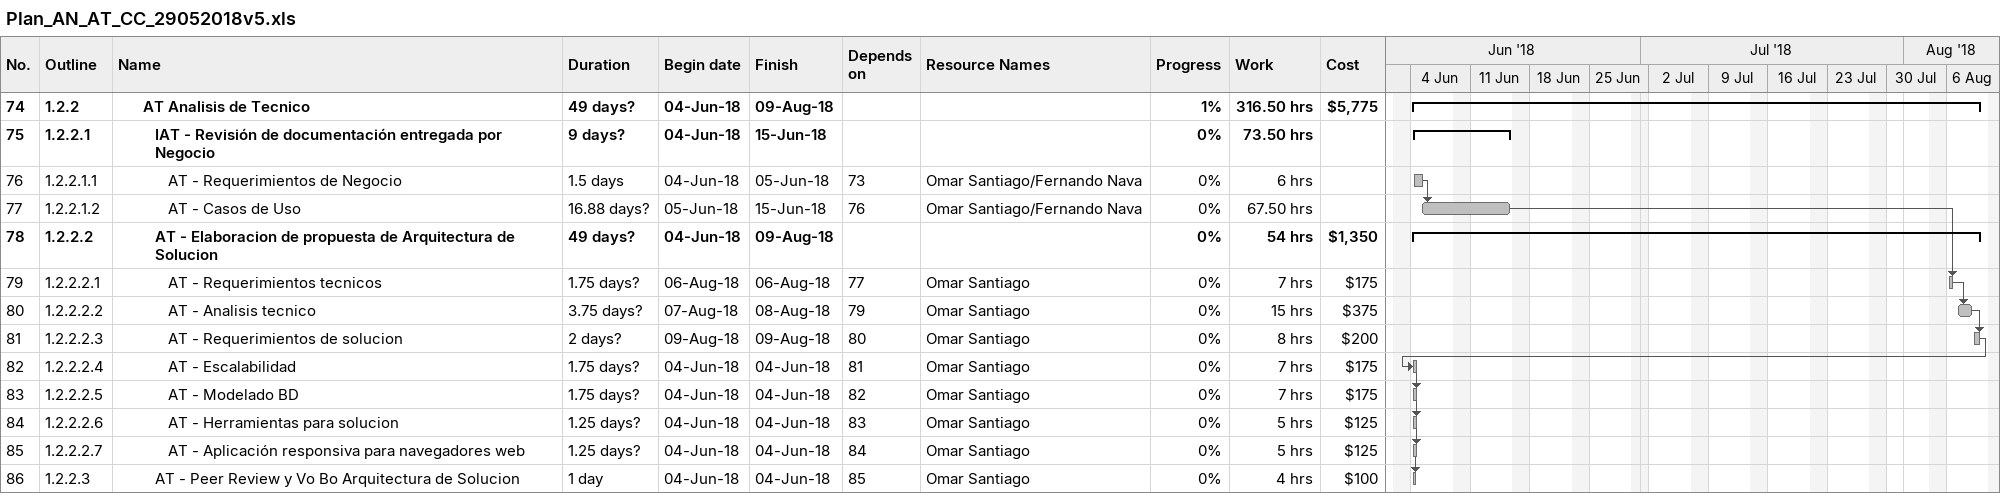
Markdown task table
Plan_AN_AT_CC_29052018v5.xls

| ID | WBS | Task | Duration | Start | Finish | Predecessors | Resources | % complete | Work (h) | Cost ($) |
|---|---|---|---|---|---|---|---|---|---|---|
| 74 | 1.2.2 | **AT Analisis de Tecnico** | 49d? | 2018-06-04 | 2018-08-09 |  |  | 1 | 316.50 | 5775 |
| 75 | 1.2.2.1 | **IAT - Revisión de documentación entregada por Negocio** | 9d? | 2018-06-04 | 2018-06-15 |  |  | 0 | 73.50 |  |
| 76 | 1.2.2.1.1 | AT - Requerimientos de Negocio | 1.5d | 2018-06-04 | 2018-06-05 | 73 | Omar Santiago/Fernando Nava | 0 | 6 |  |
| 77 | 1.2.2.1.2 | AT - Casos de Uso | 16.88d? | 2018-06-05 | 2018-06-15 | 76 | Omar Santiago/Fernando Nava | 0 | 67.50 |  |
| 78 | 1.2.2.2 | **AT - Elaboracion de propuesta de Arquitectura de Solucion** | 49d? | 2018-06-04 | 2018-08-09 |  |  | 0 | 54 | 1350 |
| 79 | 1.2.2.2.1 | AT - Requerimientos tecnicos | 1.75d? | 2018-08-06 | 2018-08-06 | 77 | Omar Santiago | 0 | 7 | 175 |
| 80 | 1.2.2.2.2 | AT - Analisis tecnico | 3.75d? | 2018-08-07 | 2018-08-08 | 79 | Omar Santiago | 0 | 15 | 375 |
| 81 | 1.2.2.2.3 | AT - Requerimientos de solucion | 2d? | 2018-08-09 | 2018-08-09 | 80 | Omar Santiago | 0 | 8 | 200 |
| 82 | 1.2.2.2.4 | AT - Escalabilidad | 1.75d? | 2018-06-04 | 2018-06-04 | 81 | Omar Santiago | 0 | 7 | 175 |
| 83 | 1.2.2.2.5 | AT - Modelado BD | 1.75d? | 2018-06-04 | 2018-06-04 | 82 | Omar Santiago | 0 | 7 | 175 |
| 84 | 1.2.2.2.6 | AT - Herramientas para solucion | 1.25d? | 2018-06-04 | 2018-06-04 | 83 | Omar Santiago | 0 | 5 | 125 |
| 85 | 1.2.2.2.7 | AT - Aplicación responsiva para navegadores web | 1.25d? | 2018-06-04 | 2018-06-04 | 84 | Omar Santiago | 0 | 5 | 125 |
| 86 | 1.2.2.3 | AT - Peer Review y Vo Bo Arquitectura de Solucion | 1d | 2018-06-04 | 2018-06-04 | 85 | Omar Santiago | 0 | 4 | 100 |
